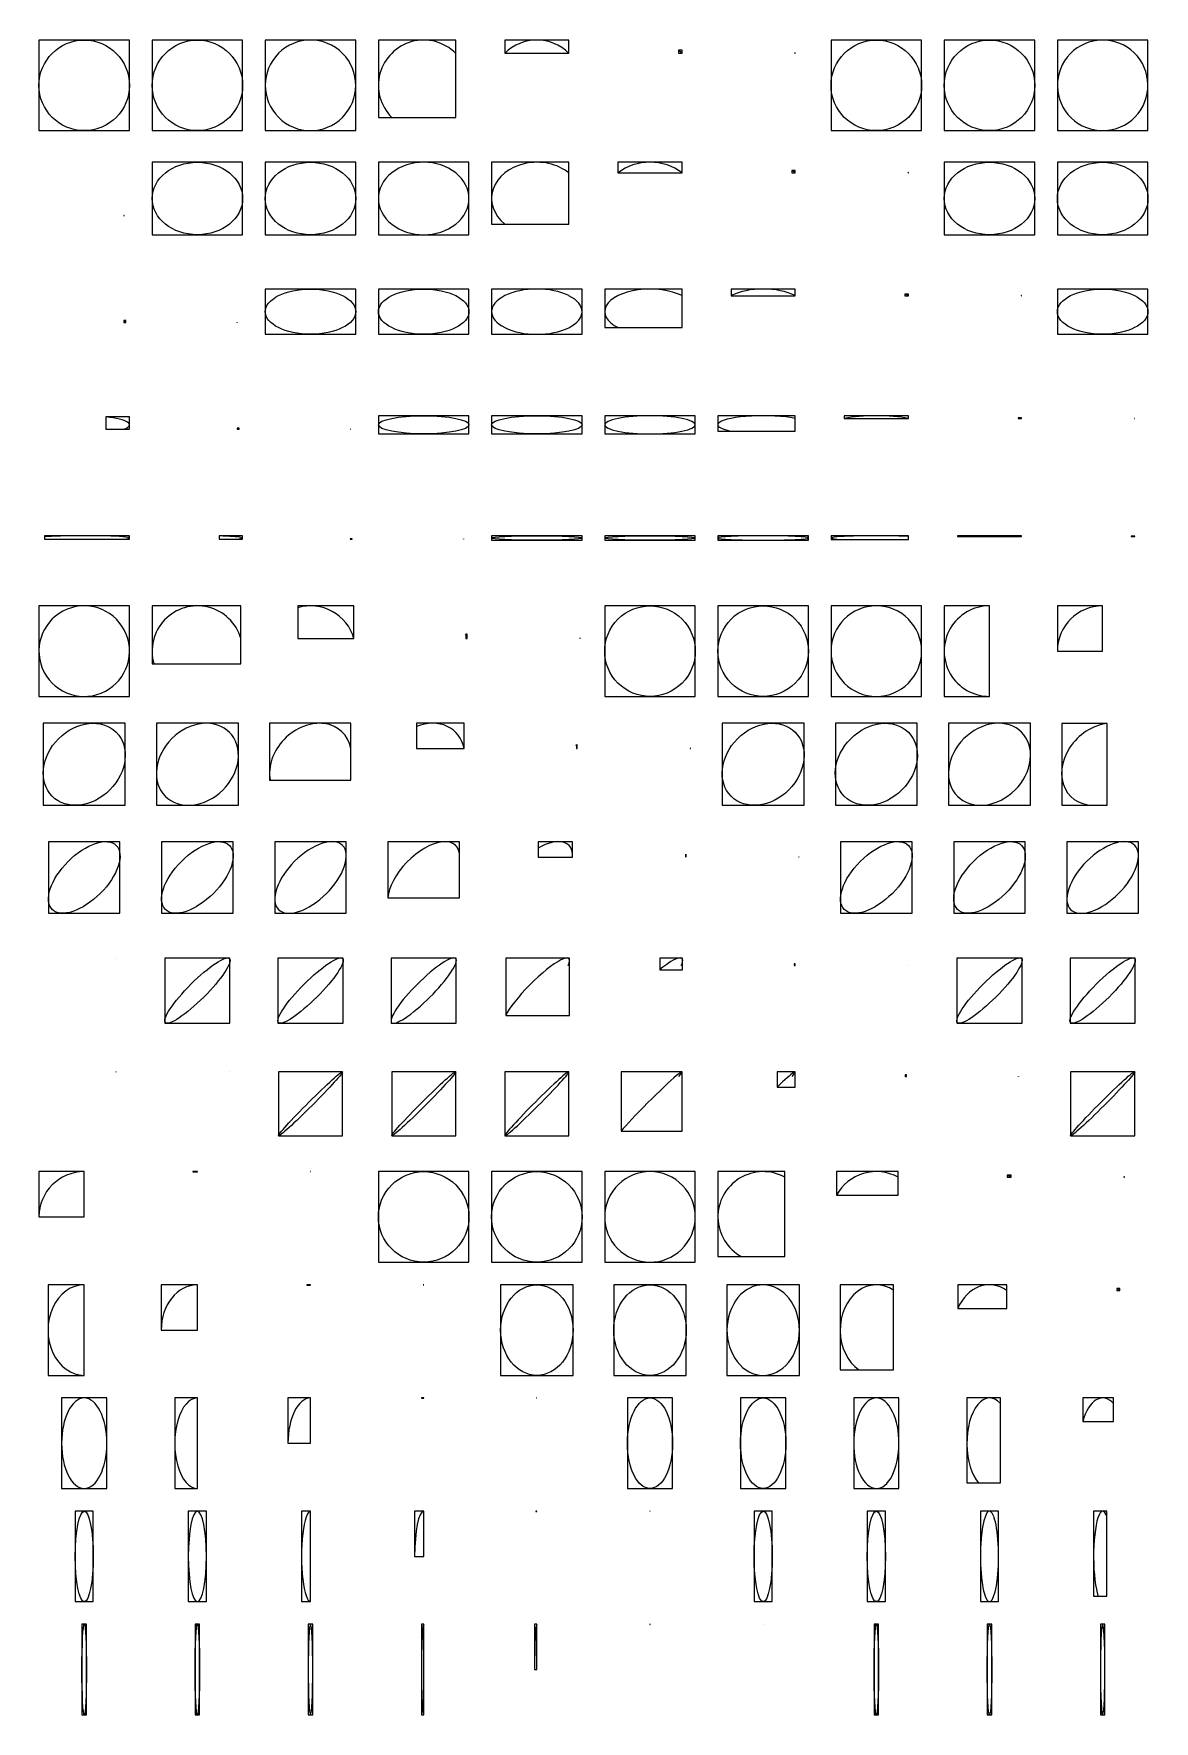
# Model space of a CAD drawing. Header units: millimetres. Extents: x -205 to 204, y -103 to 205.
# Drawn here: x -4.5 to 94.6, y 55.4 to 204.6 of the extents above; entities that cross this region are included whole.
import ezdxf

# ---------------------------------------------------------------- set-up
doc = ezdxf.new("R2010")
doc.units = ezdxf.units.MM
doc.layers.get('0').update_dxf_attribs({"lineweight": 25})

msp = doc.modelspace()

# ---------------------------------------------------------------- linework, layer by layer
for p, q in [((4, 204), (-4, 204)), ((-4, 204), (-4, 196)), ((4, 196), (4, 204)), ((14, 204), (6, 204)), ((6, 204), (6, 196)), ((14, 196), (14, 204)), ((24, 204), (16, 204)), ((16, 204), (16, 196)), ((24, 196), (24, 204)), ((32.83, 204), (26, 204)), ((26, 204), (26, 197.17)), ((32.83, 197.17), (32.83, 204)), ((42.83, 204), (37.17, 204)), ((37.17, 204), (37.17, 202.83)), ((37.17, 202.83), (42.83, 202.83)), ((42.83, 202.83), (42.83, 204)), ((52.83, 203.1), (52.53, 203.1)), ((52.53, 203.1), (52.53, 202.83)), ((52.53, 202.83), (52.83, 202.83)), ((52.83, 202.83), (52.83, 203.1)), ((62.83, 202.86), (62.8, 202.86)), ((62.8, 202.86), (62.8, 202.83)), ((62.8, 202.83), (62.83, 202.83)), ((62.83, 202.83), (62.83, 202.86)), ((74, 204), (66, 204)), ((66, 204), (66, 196)), ((74, 196), (74, 204)), ((84, 204), (76, 204)), ((76, 204), (76, 196)), ((84, 196), (84, 204)), ((94, 204), (86, 204)), ((86, 204), (86, 196)), ((94, 196), (94, 204)), ((26, 197.17), (32.83, 197.17)), ((-4, 196), (4, 196)), ((6, 196), (14, 196)), ((16, 196), (24, 196)), ((66, 196), (74, 196)), ((76, 196), (84, 196)), ((86, 196), (94, 196)), ((14, 193.2), (6, 193.2)), ((6, 193.2), (6, 186.8)), ((14, 186.8), (14, 193.2)), ((24, 193.2), (16, 193.2)), ((16, 193.2), (16, 186.8)), ((24, 186.8), (24, 193.2)), ((34, 193.2), (26, 193.2)), ((26, 193.2), (26, 186.8)), ((34, 186.8), (34, 193.2)), ((42.83, 193.2), (36, 193.2)), ((36, 193.2), (36, 187.74)), ((42.83, 187.74), (42.83, 193.2)), ((52.83, 193.2), (47.17, 193.2)), ((47.17, 193.2), (47.17, 192.26)), ((52.83, 192.26), (52.83, 193.2)), ((62.83, 192.48), (62.53, 192.48)), ((62.53, 192.48), (62.53, 192.26)), ((62.83, 192.26), (62.83, 192.48)), ((84, 193.2), (76, 193.2)), ((76, 193.2), (76, 186.8)), ((84, 186.8), (84, 193.2)), ((94, 193.2), (86, 193.2)), ((86, 193.2), (86, 186.8)), ((94, 186.8), (94, 193.2)), ((47.17, 192.26), (52.83, 192.26)), ((62.53, 192.26), (62.83, 192.26)), ((72.83, 192.29), (72.8, 192.29)), ((72.8, 192.29), (72.8, 192.26)), ((72.8, 192.26), (72.83, 192.26)), ((72.83, 192.26), (72.83, 192.29)), ((3.53, 188.49), (3.51, 188.49)), ((3.51, 188.49), (3.51, 188.47)), ((3.51, 188.47), (3.53, 188.47)), ((3.53, 188.47), (3.53, 188.49)), ((6, 186.8), (14, 186.8)), ((16, 186.8), (24, 186.8)), ((26, 186.8), (34, 186.8)), ((36, 187.74), (42.83, 187.74)), ((76, 186.8), (84, 186.8)), ((86, 186.8), (94, 186.8)), ((24, 182), (16, 182)), ((16, 182), (16, 178)), ((24, 178), (24, 182)), ((34, 182), (26, 182)), ((26, 182), (26, 178)), ((34, 178), (34, 182)), ((44, 182), (36, 182)), ((36, 182), (36, 178)), ((44, 178), (44, 182)), ((52.83, 182), (46, 182)), ((46, 182), (46, 178.59)), ((52.83, 178.59), (52.83, 182)), ((62.83, 182), (57.17, 182)), ((57.17, 182), (57.17, 181.41)), ((62.83, 181.41), (62.83, 182)), ((94, 182), (86, 182)), ((86, 182), (86, 178)), ((94, 178), (94, 182)), ((57.17, 181.41), (62.83, 181.41)), ((72.83, 181.55), (72.53, 181.55)), ((72.53, 181.55), (72.53, 181.41)), ((72.53, 181.41), (72.83, 181.41)), ((72.83, 181.41), (72.83, 181.55)), ((82.83, 181.43), (82.8, 181.43)), ((82.8, 181.43), (82.8, 181.41)), ((82.8, 181.41), (82.83, 181.41)), ((82.83, 181.41), (82.83, 181.43)), ((3.68, 179.22), (3.51, 179.22)), ((3.51, 179.22), (3.51, 179.04)), ((3.51, 179.04), (3.68, 179.04)), ((3.68, 179.04), (3.68, 179.22)), ((13.53, 179.06), (13.51, 179.06)), ((13.51, 179.06), (13.51, 179.04)), ((13.51, 179.04), (13.53, 179.04)), ((13.53, 179.04), (13.53, 179.06)), ((16, 178), (24, 178)), ((26, 178), (34, 178)), ((36, 178), (44, 178)), ((46, 178.59), (52.83, 178.59)), ((86, 178), (94, 178)), ((4, 170.7), (1.92, 170.7)), ((1.92, 170.7), (1.92, 169.62)), ((4, 169.62), (4, 170.7)), ((34, 170.8), (26, 170.8)), ((26, 170.8), (26, 169.2)), ((34, 169.2), (34, 170.8)), ((44, 170.8), (36, 170.8)), ((36, 170.8), (36, 169.2)), ((44, 169.2), (44, 170.8)), ((54, 170.8), (46, 170.8)), ((46, 170.8), (46, 169.2)), ((54, 169.2), (54, 170.8)), ((62.83, 170.8), (56, 170.8)), ((56, 170.8), (56, 169.43)), ((62.83, 169.43), (62.83, 170.8)), ((72.83, 170.8), (67.17, 170.8)), ((67.17, 170.8), (67.17, 170.57)), ((67.17, 170.57), (72.83, 170.57)), ((72.83, 170.57), (72.83, 170.8)), ((82.83, 170.62), (82.53, 170.62)), ((82.53, 170.62), (82.53, 170.57)), ((82.53, 170.57), (82.83, 170.57)), ((82.83, 170.57), (82.83, 170.62)), ((92.8, 170.57), (92.83, 170.57)), ((92.83, 170.57), (92.8, 170.57)), ((92.8, 170.57), (92.8, 170.57)), ((92.83, 170.57), (92.83, 170.57)), ((1.92, 169.62), (4, 169.62)), ((13.68, 169.69), (13.51, 169.69)), ((13.51, 169.69), (13.51, 169.62)), ((13.51, 169.62), (13.68, 169.62)), ((13.68, 169.62), (13.68, 169.69)), ((23.51, 169.62), (23.53, 169.62)), ((23.53, 169.62), (23.51, 169.62)), ((23.51, 169.62), (23.51, 169.62)), ((23.53, 169.62), (23.53, 169.62)), ((26, 169.2), (34, 169.2)), ((36, 169.2), (44, 169.2)), ((46, 169.2), (54, 169.2)), ((56, 169.43), (62.83, 169.43)), ((4, 160.2), (-3.51, 160.2)), ((-3.51, 160.2), (-3.51, 159.9)), ((-3.51, 159.9), (4, 159.9)), ((4, 159.9), (4, 160.2)), ((14, 160.18), (11.92, 160.18)), ((11.92, 160.18), (11.92, 159.9)), ((11.92, 159.9), (14, 159.9)), ((14, 159.9), (14, 160.18)), ((23.68, 159.92), (23.51, 159.92)), ((23.51, 159.92), (23.51, 159.9)), ((23.51, 159.9), (23.68, 159.9)), ((23.68, 159.9), (23.68, 159.92)), ((33.53, 159.91), (33.51, 159.91)), ((33.51, 159.91), (33.51, 159.9)), ((33.51, 159.9), (33.53, 159.9)), ((33.53, 159.9), (33.53, 159.91)), ((44, 160.2), (36, 160.2)), ((36, 160.2), (36, 159.8)), ((36, 159.8), (44, 159.8)), ((44, 159.8), (44, 160.2)), ((54, 160.2), (46, 160.2)), ((46, 160.2), (46, 159.8)), ((46, 159.8), (54, 159.8)), ((54, 159.8), (54, 160.2)), ((64, 160.2), (56, 160.2)), ((56, 160.2), (56, 159.8)), ((56, 159.8), (64, 159.8)), ((64, 159.8), (64, 160.2)), ((72.83, 160.2), (66, 160.2)), ((66, 160.2), (66, 159.86)), ((66, 159.86), (72.83, 159.86)), ((72.83, 159.86), (72.83, 160.2)), ((82.83, 160.2), (77.17, 160.2)), ((77.17, 160.2), (77.17, 160.14)), ((77.17, 160.14), (82.83, 160.14)), ((82.83, 160.14), (82.83, 160.2)), ((92.83, 160.15), (92.53, 160.15)), ((92.53, 160.15), (92.53, 160.14)), ((92.53, 160.14), (92.83, 160.14)), ((92.83, 160.14), (92.83, 160.15)), ((4, 154), (-4, 154)), ((-4, 154), (-4, 146)), ((4, 146), (4, 154)), ((13.84, 154), (6, 154)), ((6, 154), (6, 148.87)), ((13.84, 148.87), (13.84, 154)), ((23.84, 154), (18.87, 154)), ((18.87, 154), (18.87, 151.13)), ((23.84, 151.13), (23.84, 154)), ((54, 154), (46, 154)), ((46, 154), (46, 146)), ((54, 146), (54, 154)), ((64, 154), (56, 154)), ((56, 154), (56, 146)), ((64, 146), (64, 154)), ((74, 154), (66, 154)), ((66, 154), (66, 146)), ((74, 146), (74, 154)), ((80, 154), (76, 154)), ((76, 154), (76, 146)), ((80, 146), (80, 154)), ((90, 154), (86, 154)), ((86, 154), (86, 150)), ((90, 150), (90, 154)), ((18.87, 151.13), (23.84, 151.13)), ((33.84, 151.5), (33.71, 151.5)), ((33.71, 151.5), (33.71, 151.13)), ((33.71, 151.13), (33.84, 151.13)), ((33.84, 151.13), (33.84, 151.5)), ((43.84, 151.16), (43.83, 151.16)), ((43.83, 151.16), (43.83, 151.13)), ((43.83, 151.13), (43.84, 151.13)), ((43.84, 151.13), (43.84, 151.16)), ((86, 150), (90, 150)), ((6, 148.87), (13.84, 148.87)), ((-4, 146), (4, 146)), ((46, 146), (54, 146)), ((56, 146), (64, 146)), ((66, 146), (74, 146)), ((76, 146), (80, 146)), ((3.62, 143.62), (-3.62, 143.62)), ((-3.62, 143.62), (-3.62, 136.38)), ((3.62, 136.38), (3.62, 143.62)), ((13.62, 143.62), (6.38, 143.62)), ((6.38, 143.62), (6.38, 136.38)), ((13.62, 136.38), (13.62, 143.62)), ((23.57, 143.62), (16.38, 143.62)), ((16.38, 143.62), (16.38, 138.6)), ((23.57, 138.6), (23.57, 143.62)), ((33.57, 143.62), (29.37, 143.62)), ((29.37, 143.62), (29.37, 141.4)), ((33.57, 141.4), (33.57, 143.62)), ((63.62, 143.62), (56.38, 143.62)), ((56.38, 143.62), (56.38, 136.38)), ((63.62, 136.38), (63.62, 143.62)), ((73.62, 143.62), (66.38, 143.62)), ((66.38, 143.62), (66.38, 136.38)), ((73.62, 136.38), (73.62, 143.62)), ((83.62, 143.62), (76.38, 143.62)), ((76.38, 143.62), (76.38, 136.38)), ((83.62, 136.38), (83.62, 143.62)), ((90.4, 143.6), (86.38, 143.6)), ((86.38, 143.6), (86.38, 136.38)), ((90.4, 136.38), (90.4, 143.6)), ((43.57, 141.72), (43.49, 141.72)), ((43.49, 141.72), (43.49, 141.4)), ((43.57, 141.4), (43.57, 141.72)), ((29.37, 141.4), (33.57, 141.4)), ((43.49, 141.4), (43.57, 141.4)), ((53.57, 141.43), (53.56, 141.43)), ((53.56, 141.43), (53.56, 141.4)), ((53.56, 141.4), (53.57, 141.4)), ((53.57, 141.4), (53.57, 141.43)), ((16.38, 138.6), (23.57, 138.6)), ((-3.62, 136.38), (3.62, 136.38)), ((6.38, 136.38), (13.62, 136.38)), ((56.38, 136.38), (63.62, 136.38)), ((66.38, 136.38), (73.62, 136.38)), ((76.38, 136.38), (83.62, 136.38)), ((86.38, 136.38), (90.4, 136.38)), ((3.16, 133.16), (-3.16, 133.16)), ((-3.16, 133.16), (-3.16, 126.84)), ((3.16, 126.84), (3.16, 133.16)), ((13.16, 133.16), (6.84, 133.16)), ((6.84, 133.16), (6.84, 126.84)), ((13.16, 126.84), (13.16, 133.16)), ((23.16, 133.16), (16.84, 133.16)), ((16.84, 133.16), (16.84, 126.84)), ((23.16, 126.84), (23.16, 133.16)), ((33.16, 133.16), (26.84, 133.16)), ((26.84, 133.16), (26.84, 128.2)), ((33.16, 128.2), (33.16, 133.16)), ((43.16, 133.16), (40.11, 133.16)), ((40.11, 133.16), (40.11, 131.8)), ((43.16, 131.8), (43.16, 133.16)), ((73.16, 133.16), (66.84, 133.16)), ((66.84, 133.16), (66.84, 126.84)), ((73.16, 126.84), (73.16, 133.16)), ((83.16, 133.16), (76.84, 133.16)), ((76.84, 133.16), (76.84, 126.84)), ((83.16, 126.84), (83.16, 133.16)), ((93.16, 133.16), (86.84, 133.16)), ((86.84, 133.16), (86.84, 126.84)), ((93.16, 126.84), (93.16, 133.16)), ((40.11, 131.8), (43.16, 131.8)), ((53.16, 131.8), (53.16, 132.05)), ((53.16, 132.05), (53.16, 132.05)), ((53.16, 132.05), (53.16, 131.8)), ((53.16, 131.8), (53.16, 131.8)), ((63.16, 131.8), (63.16, 131.83)), ((63.16, 131.83), (63.16, 131.83)), ((63.16, 131.83), (63.16, 131.8)), ((63.16, 131.8), (63.16, 131.8)), ((-3.16, 126.84), (3.16, 126.84)), ((6.84, 126.84), (13.16, 126.84)), ((16.84, 126.84), (23.16, 126.84)), ((26.84, 128.2), (33.16, 128.2)), ((66.84, 126.84), (73.16, 126.84)), ((76.84, 126.84), (83.16, 126.84)), ((86.84, 126.84), (93.16, 126.84)), ((2.82, 122.83), (2.83, 122.83)), ((2.83, 122.83), (2.82, 122.83)), ((2.82, 122.83), (2.82, 122.83)), ((2.83, 122.83), (2.83, 122.83)), ((12.88, 122.88), (7.12, 122.88)), ((7.12, 122.88), (7.12, 117.12)), ((12.88, 117.12), (12.88, 122.88)), ((22.88, 122.88), (17.12, 122.88)), ((17.12, 122.88), (17.12, 117.12)), ((22.88, 117.12), (22.88, 122.88)), ((32.88, 122.88), (27.12, 122.88)), ((27.12, 122.88), (27.12, 117.12)), ((32.88, 117.12), (32.88, 122.88)), ((42.88, 122.88), (37.25, 122.88)), ((37.25, 122.88), (37.25, 117.79)), ((42.88, 117.79), (42.88, 122.88)), ((52.88, 122.88), (50.86, 122.88)), ((50.86, 122.88), (50.86, 121.85)), ((52.88, 121.85), (52.88, 122.88)), ((62.83, 122.38), (62.75, 122.38)), ((62.75, 122.38), (62.75, 122.21)), ((62.83, 122.21), (62.83, 122.38)), ((82.88, 122.88), (77.12, 122.88)), ((77.12, 122.88), (77.12, 117.12)), ((82.88, 117.12), (82.88, 122.88)), ((92.88, 122.88), (87.12, 122.88)), ((87.12, 122.88), (87.12, 117.12)), ((92.88, 117.12), (92.88, 122.88)), ((50.86, 121.85), (52.88, 121.85)), ((62.75, 122.21), (62.83, 122.21)), ((72.76, 122.23), (72.75, 122.23)), ((72.75, 122.23), (72.75, 122.21)), ((72.75, 122.21), (72.76, 122.21)), ((72.76, 122.21), (72.76, 122.23)), ((7.12, 117.12), (12.88, 117.12)), ((17.12, 117.12), (22.88, 117.12)), ((27.12, 117.12), (32.88, 117.12)), ((37.25, 117.79), (42.88, 117.79)), ((77.12, 117.12), (82.88, 117.12)), ((87.12, 117.12), (92.88, 117.12)), ((2.8, 112.83), (2.83, 112.83)), ((2.83, 112.83), (2.8, 112.83)), ((2.8, 112.83), (2.8, 112.83)), ((2.83, 112.83), (2.83, 112.83)), ((12.83, 112.83), (12.83, 112.83)), ((12.83, 112.83), (12.83, 112.83)), ((12.83, 112.83), (12.83, 112.83)), ((12.83, 112.83), (12.83, 112.83)), ((22.83, 112.83), (17.17, 112.83)), ((17.17, 112.83), (17.17, 107.17)), ((22.83, 107.17), (22.83, 112.83)), ((32.83, 112.83), (27.17, 112.83)), ((27.17, 112.83), (27.17, 107.17)), ((32.83, 107.17), (32.83, 112.83)), ((42.83, 112.83), (37.17, 112.83)), ((37.17, 112.83), (37.17, 107.17)), ((42.83, 107.17), (42.83, 112.83)), ((52.83, 112.83), (47.45, 112.83)), ((47.45, 112.83), (47.45, 107.59)), ((52.83, 107.59), (52.83, 112.83)), ((62.83, 112.83), (61.23, 112.83)), ((61.23, 112.83), (61.23, 111.48)), ((62.83, 111.48), (62.83, 112.83)), ((72.66, 112.55), (72.55, 112.55)), ((72.55, 112.55), (72.55, 112.41)), ((72.55, 112.41), (72.66, 112.41)), ((72.66, 112.41), (72.66, 112.55)), ((82.56, 112.43), (82.55, 112.43)), ((82.55, 112.43), (82.55, 112.41)), ((82.55, 112.41), (82.56, 112.41)), ((82.56, 112.41), (82.56, 112.43)), ((92.83, 112.83), (87.17, 112.83)), ((87.17, 112.83), (87.17, 107.17)), ((92.83, 107.17), (92.83, 112.83)), ((61.23, 111.48), (62.83, 111.48)), ((47.45, 107.59), (52.83, 107.59)), ((17.17, 107.17), (22.83, 107.17)), ((27.17, 107.17), (32.83, 107.17)), ((37.17, 107.17), (42.83, 107.17)), ((87.17, 107.17), (92.83, 107.17)), ((0, 104), (-4, 104)), ((-4, 104), (-4, 100)), ((0, 100), (0, 104)), ((10, 104), (9.6, 104)), ((9.6, 104), (9.6, 103.98)), ((9.6, 103.98), (10, 103.98)), ((10, 103.98), (10, 104)), ((19.96, 104), (20, 104)), ((20, 104), (19.96, 104)), ((19.96, 104), (19.96, 104)), ((20, 104), (20, 104)), ((34, 104), (26, 104)), ((26, 104), (26, 96)), ((34, 96), (34, 104)), ((44, 104), (36, 104)), ((36, 104), (36, 96)), ((44, 96), (44, 104)), ((54, 104), (46, 104)), ((46, 104), (46, 96)), ((54, 96), (54, 104)), ((61.92, 104), (56, 104)), ((56, 104), (56, 96.49)), ((61.92, 96.49), (61.92, 104)), ((71.92, 104), (66.49, 104)), ((66.49, 104), (66.49, 101.92)), ((71.92, 101.92), (71.92, 104)), ((81.92, 103.68), (81.56, 103.68)), ((81.56, 103.68), (81.56, 103.51)), ((81.56, 103.51), (81.92, 103.51)), ((81.92, 103.51), (81.92, 103.68)), ((91.92, 103.53), (91.88, 103.53)), ((91.88, 103.53), (91.88, 103.51)), ((91.88, 103.51), (91.92, 103.51)), ((91.92, 103.51), (91.92, 103.53)), ((66.49, 101.92), (71.92, 101.92)), ((-4, 100), (0, 100)), ((26, 96), (34, 96)), ((36, 96), (44, 96)), ((46, 96), (54, 96)), ((56, 96.49), (61.92, 96.49)), ((0, 94), (-3.2, 94)), ((-3.2, 94), (-3.2, 86)), ((0, 86), (0, 94)), ((10, 94), (6.8, 94)), ((6.8, 94), (6.8, 90)), ((10, 90), (10, 94)), ((20, 94), (19.68, 94)), ((19.68, 94), (19.68, 93.98)), ((19.68, 93.98), (20, 93.98)), ((20, 93.98), (20, 94)), ((29.96, 94), (30, 94)), ((30, 94), (29.96, 94)), ((29.96, 94), (29.96, 94)), ((30, 94), (30, 94)), ((43.2, 94), (36.8, 94)), ((36.8, 94), (36.8, 86)), ((43.2, 86), (43.2, 94)), ((53.2, 94), (46.8, 94)), ((46.8, 94), (46.8, 86)), ((53.2, 86), (53.2, 94)), ((63.2, 94), (56.8, 94)), ((56.8, 94), (56.8, 86)), ((63.2, 86), (63.2, 94)), ((71.53, 94), (66.8, 94)), ((66.8, 94), (66.8, 86.49)), ((71.53, 86.49), (71.53, 94)), ((81.53, 94), (77.19, 94)), ((77.19, 94), (77.19, 91.92)), ((81.53, 91.92), (81.53, 94)), ((91.53, 93.68), (91.25, 93.68)), ((91.25, 93.68), (91.25, 93.51)), ((91.25, 93.51), (91.53, 93.51)), ((91.53, 93.51), (91.53, 93.68)), ((77.19, 91.92), (81.53, 91.92)), ((6.8, 90), (10, 90)), ((-3.2, 86), (0, 86)), ((36.8, 86), (43.2, 86)), ((46.8, 86), (53.2, 86)), ((56.8, 86), (63.2, 86)), ((66.8, 86.49), (71.53, 86.49)), ((2, 84), (-2, 84)), ((-2, 84), (-2, 76)), ((2, 76), (2, 84)), ((10, 84), (8, 84)), ((8, 84), (8, 76)), ((10, 76), (10, 84)), ((20, 84), (18, 84)), ((18, 84), (18, 80)), ((20, 80), (20, 84)), ((30, 84), (29.8, 84)), ((29.8, 84), (29.8, 83.98)), ((29.8, 83.98), (30, 83.98)), ((30, 83.98), (30, 84)), ((39.98, 84), (40, 84)), ((40, 84), (39.98, 84)), ((39.98, 84), (39.98, 84)), ((40, 84), (40, 84)), ((52, 84), (48, 84)), ((48, 84), (48, 76)), ((52, 76), (52, 84)), ((62, 84), (58, 84)), ((58, 84), (58, 76)), ((62, 76), (62, 84)), ((72, 84), (68, 84)), ((68, 84), (68, 76)), ((72, 76), (72, 84)), ((80.96, 84), (78, 84)), ((78, 84), (78, 76.49)), ((80.96, 76.49), (80.96, 84)), ((90.96, 84), (88.24, 84)), ((88.24, 84), (88.24, 81.92)), ((90.96, 81.92), (90.96, 84)), ((88.24, 81.92), (90.96, 81.92)), ((18, 80), (20, 80)), ((78, 76.49), (80.96, 76.49)), ((-2, 76), (2, 76)), ((8, 76), (10, 76)), ((48, 76), (52, 76)), ((58, 76), (62, 76)), ((68, 76), (72, 76)), ((0.8, 74), (-0.8, 74)), ((-0.8, 74), (-0.8, 66)), ((0.8, 66), (0.8, 74)), ((10.8, 74), (9.2, 74)), ((9.2, 74), (9.2, 66)), ((10.8, 66), (10.8, 74)), ((20, 74), (19.2, 74)), ((19.2, 74), (19.2, 66)), ((20, 66), (20, 74)), ((30, 74), (29.2, 74)), ((29.2, 74), (29.2, 70)), ((30, 70), (30, 74)), ((40, 74), (39.92, 74)), ((39.92, 74), (39.92, 73.98)), ((39.92, 73.98), (40, 73.98)), ((40, 73.98), (40, 74)), ((49.99, 74), (50, 74)), ((50, 74), (49.99, 74)), ((49.99, 74), (49.99, 74)), ((50, 74), (50, 74)), ((60.8, 74), (59.2, 74)), ((59.2, 74), (59.2, 66)), ((60.8, 66), (60.8, 74)), ((70.8, 74), (69.2, 74)), ((69.2, 74), (69.2, 66)), ((70.8, 66), (70.8, 74)), ((80.8, 74), (79.2, 74)), ((79.2, 74), (79.2, 66)), ((80.8, 66), (80.8, 74)), ((90.38, 74), (89.2, 74)), ((89.2, 74), (89.2, 66.49)), ((90.38, 66.49), (90.38, 74)), ((29.2, 70), (30, 70)), ((-0.8, 66), (0.8, 66)), ((9.2, 66), (10.8, 66)), ((19.2, 66), (20, 66)), ((59.2, 66), (60.8, 66)), ((69.2, 66), (70.8, 66)), ((79.2, 66), (80.8, 66)), ((89.2, 66.49), (90.38, 66.49)), ((0.2, 64), (-0.2, 64)), ((-0.2, 64), (-0.2, 56)), ((0.2, 56), (0.2, 64)), ((10.2, 64), (9.8, 64)), ((9.8, 64), (9.8, 56)), ((10.2, 56), (10.2, 64)), ((20.2, 64), (19.8, 64)), ((19.8, 64), (19.8, 56)), ((20.2, 56), (20.2, 64)), ((30, 64), (29.8, 64)), ((29.8, 64), (29.8, 56)), ((30, 56), (30, 64)), ((40, 64), (39.8, 64)), ((39.8, 64), (39.8, 60)), ((40, 60), (40, 64)), ((50, 64), (49.98, 64)), ((49.98, 64), (49.98, 63.98)), ((49.98, 63.98), (50, 63.98)), ((50, 63.98), (50, 64)), ((60, 64), (60, 64)), ((60, 64), (60, 64)), ((60, 64), (60, 64)), ((60, 64), (60, 64)), ((70.2, 64), (69.8, 64)), ((69.8, 64), (69.8, 56)), ((70.2, 56), (70.2, 64)), ((80.2, 64), (79.8, 64)), ((79.8, 64), (79.8, 56)), ((80.2, 56), (80.2, 64)), ((90.2, 64), (89.8, 64)), ((89.8, 64), (89.8, 56)), ((90.2, 56), (90.2, 64)), ((39.8, 60), (40, 60)), ((-0.2, 56), (0.2, 56)), ((9.8, 56), (10.2, 56)), ((19.8, 56), (20.2, 56)), ((29.8, 56), (30, 56)), ((69.8, 56), (70.2, 56)), ((79.8, 56), (80.2, 56)), ((89.8, 56), (90.2, 56))]:
    msp.add_line(p, q)
for centre, major_axis, ratio, start_param, end_param in [((20, 200), (4, 0), 1, 0.785398, 7.067583), ((30, 200), (4, 0), 1, 0.785398, 3.926991), ((90, 200), (4, 0), 1, 1, 7.282185), ((40, 200), (4, 0), 1, 0.785398, 2.356194), ((50, 200), (4, 0), 1, 0.785398, 0.885398), ((60, 200), (4, 0), 1, 0.785398, 0.795398), ((30, 190), (4, 0), 0.8, 0.785398, 7.067583), ((40, 190), (4, 0), 0.8, 0.785398, 3.926991), ((50, 190), (4, 0), 0.8, 0.785398, 2.356194), ((60, 190), (4, 0), 0.8, 0.785398, 0.885398), ((70, 190), (4, 0), 0.8, 0.785398, 0.795398), ((0, 190), (4, 0), 0.8, 5.783185, 5.793185), ((40, 180), (4, 0), 0.5, 0.785398, 7.067583), ((50, 180), (4, 0), 0.5, 0.785398, 3.926991), ((60, 180), (4, 0), 0.5, 0.785398, 2.356194), ((70, 180), (4, 0), 0.5, 0.785398, 0.885398), ((80, 180), (4, 0), 0.5, 0.785398, 0.795398), ((0, 180), (4, 0), 0.5, 5.783185, 5.883185), ((10, 180), (4, 0), 0.5, 5.783185, 5.793185), ((0, 170), (4, 0), 0.2, 5.783185, 7.353982), ((50, 170), (4, 0), 0.2, 0.785398, 7.067583), ((60, 170), (4, 0), 0.2, 0.785398, 3.926991), ((70, 170), (4, 0), 0.2, 0.785398, 2.356194), ((80, 170), (4, 0), 0.2, 0.785398, 0.885398), ((90, 170), (4, 0), 0.2, 0.785398, 0.795398), ((10, 170), (4, 0), 0.2, 5.783185, 5.883185), ((20, 170), (4, 0), 0.2, 5.783185, 5.793185), ((0, 160), (4, 0), 0.05, 5.783185, 8.924778), ((10, 160), (4, 0), 0.05, 5.783185, 7.353982), ((20, 160), (4, 0), 0.05, 5.783185, 5.883185), ((30, 160), (4, 0), 0.05, 5.783185, 5.793185), ((60, 160), (4, 0), 0.05, 0.785398, 7.067583), ((70, 160), (4, 0), 0.05, 0.785398, 3.926991), ((80, 160), (4, 0), 0.05, 0.785398, 2.356194), ((90, 160), (4, 0), 0.05, 0.785398, 0.885398), ((0, 150), (2.83, 2.83), 1, 5.783185, 12.065371), ((10, 150), (2.83, 2.83), 1, 5.783185, 8.924778), ((20, 150), (2.83, 2.83), 1, 5.783185, 7.353982), ((70, 150), (2.83, 2.83), 1, 0.785398, 7.067583), ((80, 150), (2.83, 2.83), 1, 0.785398, 3.926991), ((90, 150), (2.83, 2.83), 1, 0.785398, 2.356194), ((30, 150), (2.83, 2.83), 1, 5.783185, 5.883185), ((40, 150), (2.83, 2.83), 1, 5.783185, 5.793185), ((10, 140), (2.83, 2.83), 0.8, 5.783185, 12.065371), ((20, 140), (2.83, 2.83), 0.8, 5.783185, 8.924778), ((30, 140), (2.83, 2.83), 0.8, 5.783185, 7.353982), ((80, 140), (2.83, 2.83), 0.8, 0.785398, 7.067583), ((90, 140), (2.83, 2.83), 0.8, 0.785398, 3.926991), ((40, 140), (2.83, 2.83), 0.8, 5.783185, 5.883185), ((50, 140), (2.83, 2.83), 0.8, 5.783185, 5.793185), ((20, 130), (2.83, 2.83), 0.5, 5.783185, 12.065371), ((30, 130), (2.83, 2.83), 0.5, 5.783185, 8.924778), ((40, 130), (2.83, 2.83), 0.5, 5.783185, 7.353982), ((90, 130), (2.83, 2.83), 0.5, 0.785398, 7.067583), ((50, 130), (2.83, 2.83), 0.5, 5.783185, 5.883185), ((60, 130), (2.83, 2.83), 0.5, 5.783185, 5.793185), ((0, 120), (2.83, 2.83), 0.2, 0.001, 0.011), ((30, 120), (2.83, 2.83), 0.2, 5.783185, 12.065371), ((40, 120), (2.83, 2.83), 0.2, 5.783185, 8.924778), ((50, 120), (2.83, 2.83), 0.2, 5.783185, 7.353982), ((60, 120), (2.83, 2.83), 0.2, 5.783185, 5.883185), ((70, 120), (2.83, 2.83), 0.2, 5.783185, 5.793185), ((0, 110), (2.83, 2.83), 0.05, 0.001, 0.101), ((10, 110), (2.83, 2.83), 0.05, 0.001, 0.011), ((40, 110), (2.83, 2.83), 0.05, 5.783185, 12.065371), ((50, 110), (2.83, 2.83), 0.05, 5.783185, 8.924778), ((60, 110), (2.83, 2.83), 0.05, 5.783185, 7.353982), ((70, 110), (2.83, 2.83), 0.05, 5.783185, 5.883185), ((80, 110), (2.83, 2.83), 0.05, 5.783185, 5.793185), ((50, 100), (0, 4), 1, 5.783185, 12.065371), ((0, 100), (0, 4), 1, 0.001, 1.571796), ((10, 100), (0, 4), 1, 0.001, 0.101), ((20, 100), (0, 4), 1, 0.001, 0.011), ((60, 100), (0, 4), 1, 5.783185, 8.924778), ((70, 100), (0, 4), 1, 5.783185, 7.353982), ((80, 100), (0, 4), 1, 5.783185, 5.883185), ((90, 100), (0, 4), 1, 5.783185, 5.793185), ((0, 90), (0, 4), 0.8, 0.001, 3.142593), ((10, 90), (0, 4), 0.8, 0.001, 1.571796), ((20, 90), (0, 4), 0.8, 0.001, 0.101), ((30, 90), (0, 4), 0.8, 0.001, 0.011), ((60, 90), (0, 4), 0.8, 5.783185, 12.065371), ((70, 90), (0, 4), 0.8, 5.783185, 8.924778), ((80, 90), (0, 4), 0.8, 5.783185, 7.353982), ((90, 90), (0, 4), 0.8, 5.783185, 5.883185), ((0, 80), (0, 4), 0.5, 0.001, 6.283185), ((10, 80), (0, 4), 0.5, 0.001, 3.142593), ((20, 80), (0, 4), 0.5, 0.001, 1.571796), ((30, 80), (0, 4), 0.5, 0.001, 0.101), ((40, 80), (0, 4), 0.5, 0.001, 0.011), ((70, 80), (0, 4), 0.5, 5.783185, 12.065371), ((80, 80), (0, 4), 0.5, 5.783185, 8.924778), ((90, 80), (0, 4), 0.5, 5.783185, 7.353982), ((80, 70), (0, 4), 0.2, 5.783185, 12.065371), ((90, 70), (0, 4), 0.2, 5.783185, 8.924778), ((10, 70), (0, 4), 0.2, 0.001, 6.283185), ((20, 70), (0, 4), 0.2, 0.001, 3.142593), ((30, 70), (0, 4), 0.2, 0.001, 1.571796), ((40, 70), (0, 4), 0.2, 0.001, 0.101), ((50, 70), (0, 4), 0.2, 0.001, 0.011), ((90, 60), (0, 4), 0.05, 5.783185, 12.065371), ((20, 60), (0, 4), 0.05, 0.001, 6.283185), ((30, 60), (0, 4), 0.05, 0.001, 3.142593), ((40, 60), (0, 4), 0.05, 0.001, 1.571796), ((50, 60), (0, 4), 0.05, 0.001, 0.101), ((60, 60), (0, 4), 0.05, 0.001, 0.011)]:
    msp.add_ellipse(centre, major_axis=major_axis, ratio=ratio, start_param=start_param, end_param=end_param)
for centre, major_axis, ratio in [((0, 200), (4, 0), 1), ((10, 200), (4, 0), 1), ((70, 200), (4, 0), 1), ((80, 200), (4, 0), 1), ((10, 190), (4, 0), 0.8), ((20, 190), (4, 0), 0.8), ((80, 190), (4, 0), 0.8), ((90, 190), (4, 0), 0.8), ((20, 180), (4, 0), 0.5), ((30, 180), (4, 0), 0.5), ((90, 180), (4, 0), 0.5), ((30, 170), (4, 0), 0.2), ((40, 170), (4, 0), 0.2), ((40, 160), (4, 0), 0.05), ((50, 160), (4, 0), 0.05), ((50, 150), (2.83, 2.83), 1), ((60, 150), (2.83, 2.83), 1), ((0, 140), (2.83, 2.83), 0.8), ((60, 140), (2.83, 2.83), 0.8), ((70, 140), (2.83, 2.83), 0.8), ((0, 130), (2.83, 2.83), 0.5), ((10, 130), (2.83, 2.83), 0.5), ((70, 130), (2.83, 2.83), 0.5), ((80, 130), (2.83, 2.83), 0.5), ((10, 120), (2.83, 2.83), 0.2), ((20, 120), (2.83, 2.83), 0.2), ((80, 120), (2.83, 2.83), 0.2), ((90, 120), (2.83, 2.83), 0.2), ((20, 110), (2.83, 2.83), 0.05), ((30, 110), (2.83, 2.83), 0.05), ((90, 110), (2.83, 2.83), 0.05), ((30, 100), (0, 4), 1), ((40, 100), (0, 4), 1), ((40, 90), (0, 4), 0.8), ((50, 90), (0, 4), 0.8), ((50, 80), (0, 4), 0.5), ((60, 80), (0, 4), 0.5), ((0, 70), (0, 4), 0.2), ((60, 70), (0, 4), 0.2), ((70, 70), (0, 4), 0.2), ((0, 60), (0, 4), 0.05), ((10, 60), (0, 4), 0.05), ((70, 60), (0, 4), 0.05), ((80, 60), (0, 4), 0.05)]:
    msp.add_ellipse(centre, major_axis=major_axis, ratio=ratio)

doc.saveas('drawing.dxf')
